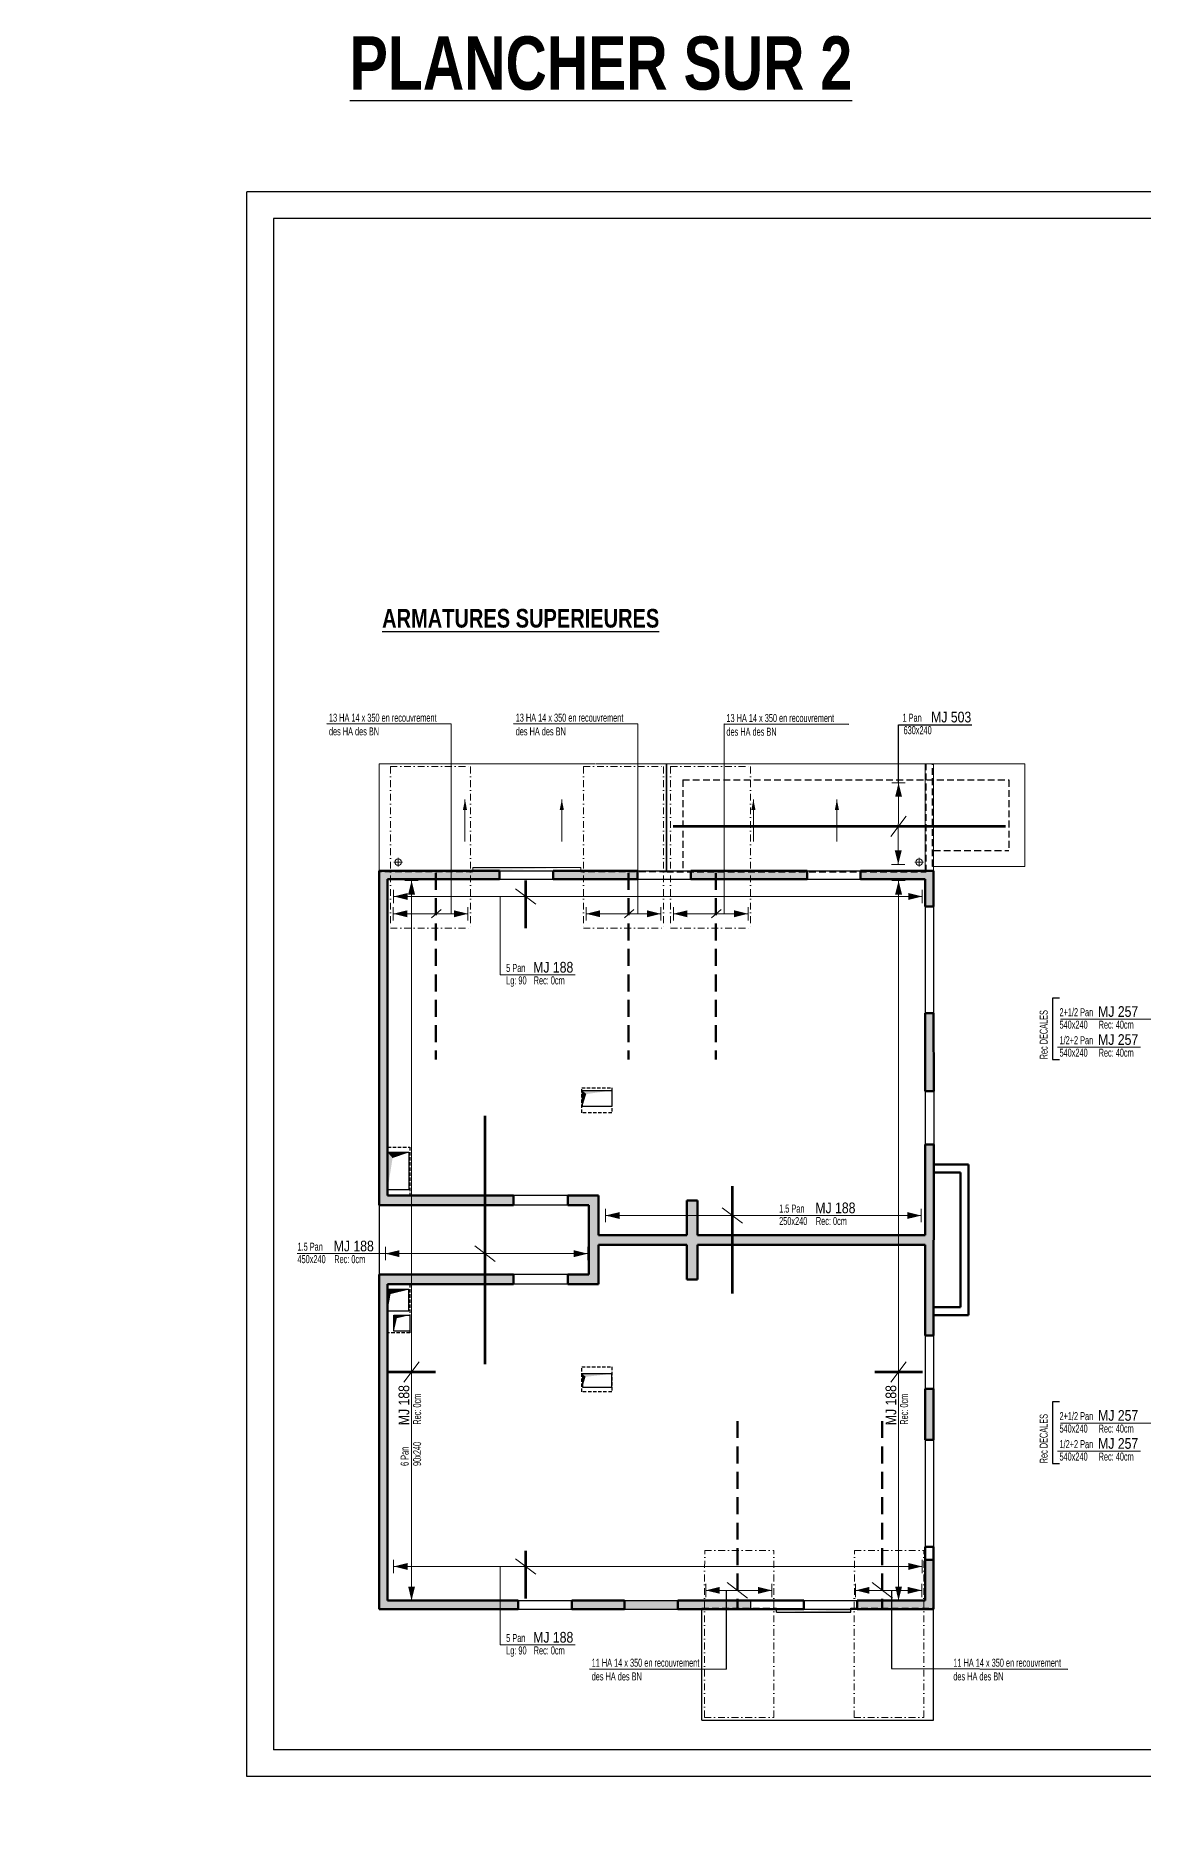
# Model space of a CAD drawing. Header units: millimetres. Extents: x 12045 to 47376, y -21493 to -16931.
# Drawn here: x 37565 to 39640, y -21493 to -18161 of the extents above; entities that cross this region are included whole.
import ezdxf

# ---------------------------------------------------------------- set-up
doc = ezdxf.new("R2010")
doc.units = ezdxf.units.MM
for name, pattern in [('CACHE', [9.525, 6.35, -3.175]), ('CACHEX2', [19.05, 12.7, -6.35]), ('TIRETPTX2', [50.8, 25.4, -12.7, 0, -12.7])]:
    doc.linetypes.add(name, pattern=pattern)
for name, color, linetype in [('01-Cad  2', 1, 'Continuous'), ('01_ARMA_INF', 50, 'Continuous'), ('01_cote_gen', 4, 'Continuous'), ('01_linteaux', 2, 'Continuous'), ('01_murs_sup', 2, 'CACHEX2'), ('01_resv', 32, 'Continuous'), ('01_texte', 230, 'Continuous'), ('AA_COTES', 2, 'Continuous')]:
    doc.layers.add(name, color=color, linetype=linetype)
for name, color, linetype, lineweight in [('01_murs_coup', 5, 'Continuous', 60), ('01_tram_axes', 2, 'TIRETPTX2', 9), ('_GAZELEC-RESERVATION 2', 6, 'Continuous', 18)]:
    doc.layers.add(name, color=color, linetype=linetype, lineweight=lineweight)
doc.styles.add('impact', font='impact.ttf')
doc.styles.add('PATIO', font='ARIALN.TTF')
doc.styles.add('STYLE2', font='ARIALN.TTF')
doc.dimstyles.new('JB50', dxfattribs={"dimscale": 0.1, "dimtxt": 150, "dimasz": 15, "dimexe": 0.1, "dimexo": 0.1, "dimgap": 0.09, "dimtad": 1, "dimdec": 1, "dimdsep": 46, "dimtxsty": 'STYLE2', "dimblk1": 'BOND_G', "dimblk2": 'BOND_D', "dimsah": 1, "dimcen": 1.5, "dimdle": 0.01, "dimse1": 1, "dimse2": 1, "dimclrd": 4, "dimclre": 2, "dimclrt": 6, "dimazin": 2, "dimtfac": 2.333333, "dimtdec": 1, "dimtix": 1, "dimtmove": 2, "dimatfit": 3, "dimldrblk": 'BOND_G', "dimfxl": 1, "dimtolj": 1, "dimtzin": 0, "dimarcsym": 0})

# ---------------------------------------------------------------- blocks, each defined once
blk = doc.blocks.new('BOND_G')
at = {"layer": 'AA_COTES', "color": 0}
for p, q in [((5, 0), (-5, 0)), ((1.8, 1.8), (-1.8, -1.8)), ((0, -5), (0, 15))]:
    blk.add_line(p, q, dxfattribs=at)
blk = doc.blocks.new('BOND_D')
at = {"layer": 'AA_COTES', "color": 0}
for p, q in [((5, 0), (-5, 0)), ((-1.8, -1.8), (1.8, 1.8)), ((0, 5), (0, -15))]:
    blk.add_line(p, q, dxfattribs=at)
blk = doc.blocks.new('*D2674')
at = {"layer": '01_cote_gen', "color": 4, "lineweight": -2, "ltscale": 0.1, "transparency": 16777216}
blk.add_line((39917.4, -19733.5), (39917.4, -19740.5), dxfattribs=at)
at = {"layer": 'Defpoints', "color": 0, "ltscale": 0.1, "transparency": 16777216}
for p in [(37564.7, -19742), (39858.3, -19732), (39917.4, -19742)]:
    blk.add_point(p, dxfattribs=at)
at = {"layer": '01_cote_gen', "color": 4, "lineweight": -2, "ltscale": 0.1, "transparency": 16777216, "xscale": 1.5, "yscale": 1.5, "zscale": 1.5}
for name, p, rotation in [('BOND_G', (39917.4, -19732), 90), ('BOND_D', (39917.4, -19742), 270)]:
    blk.add_blockref(name, p, dxfattribs=dict(at, rotation=rotation))
at = {"layer": '01_cote_gen', "color": 6, "ltscale": 0.1, "transparency": 16777216, "insert": (39909.7, -19757.4), "char_height": 15, "attachment_point": 5, "rotation": 90, "style": 'STYLE2'}
blk.add_mtext('\\A1;10', dxfattribs=at)
blk = doc.blocks.new('*D2677')
at = {"layer": '01_cote_gen', "color": 4, "lineweight": -2, "ltscale": 0.1, "transparency": 16777216}
blk.add_line((40499.6, -19733.5), (40499.6, -19740.5), dxfattribs=at)
at = {"layer": 'Defpoints', "color": 0, "ltscale": 0.1, "transparency": 16777216}
for p in [(38147, -19742), (40440.5, -19732), (40499.6, -19742)]:
    blk.add_point(p, dxfattribs=at)
at = {"layer": '01_cote_gen', "color": 4, "lineweight": -2, "ltscale": 0.1, "transparency": 16777216, "xscale": 1.5, "yscale": 1.5, "zscale": 1.5}
for name, p, rotation in [('BOND_G', (40499.6, -19732), 90), ('BOND_D', (40499.6, -19742), 270)]:
    blk.add_blockref(name, p, dxfattribs=dict(at, rotation=rotation))
at = {"layer": '01_cote_gen', "color": 6, "ltscale": 0.1, "transparency": 16777216, "insert": (40491.9, -19757.4), "char_height": 15, "attachment_point": 5, "rotation": 90, "style": 'STYLE2'}
blk.add_mtext('\\A1;10', dxfattribs=at)

msp = doc.modelspace()

# ---------------------------------------------------------------- hatches: boundary and pattern name
at = {"layer": '01_murs_sup', "ltscale": 0.1}
h = msp.add_hatch(dxfattribs=at)
h.set_pattern_fill('DASH', color=256, scale=2.5, angle=135)
h.set_pattern_definition([(135, (9509.162, 14226.0135), (-11.2253202, 9e-16), [7.9375, -7.9375])])
h.paths.add_polyline_path([(38434.23, -19725.99), (38208.23, -19725.99), (38208.23, -20352.99), (38460.23, -20352.99), (38460.23, -20334.99), (38224.23, -20334.99), (38224.23, -19741.99), (38434.23, -19741.99)])
h.paths.add_polyline_path([(38692.23, -19725.99), (38534.23, -19725.99), (38534.23, -19741.99), (38692.23, -19741.99)])
h.paths.add_polyline_path([(39010.23, -19725.99), (38792.23, -19725.99), (38792.23, -19741.99), (39010.23, -19741.99)])
h.paths.add_polyline_path([(39247.23, -19725.99), (39110.23, -19725.99), (39110.23, -19741.99), (39231.23, -19741.99), (39231.23, -19792.99), (39247.23, -19792.99)])
h.paths.add_polyline_path([(39247.23, -19992.99), (39231.23, -19992.99), (39231.73, -20139.03), (39247.73, -20139.03)])
h.paths.add_polyline_path([(39247.73, -20239.03), (39231.73, -20239.03), (39231.23, -20408.99), (38805.23, -20408.99), (38805.23, -20343.99), (38785.23, -20343.99), (38785.23, -20408.99), (38619.23, -20408.99), (38619.23, -20334.99), (38562.23, -20334.99), (38562.23, -20352.99), (38601.23, -20352.99), (38601.23, -20482.99), (38562.23, -20482.99), (38562.23, -20500.99), (38619.23, -20500.99), (38619.23, -20426.99), (38785.23, -20426.99), (38785.23, -20491.99), (38805.23, -20491.99), (38805.23, -20426.99), (39231.23, -20426.99), (39231.23, -20596.99), (39247.23, -20596.99)])
h.paths.add_polyline_path([(39247.23, -20696.99), (39231.23, -20696.99), (39231.23, -20792.99), (39247.23, -20792.99)])
h.paths.add_polyline_path([(39247.23, -21017.62), (39231.23, -21017.62), (39231.23, -21093.99), (39104.23, -21093.99), (39104.23, -21109.99), (39247.23, -21109.99)])
h.paths.add_polyline_path([(38904.23, -21093.99), (38569.23, -21093.99), (38569.23, -21109.99), (38904.23, -21109.99)])
h.paths.add_polyline_path([(38469.23, -21093.99), (38224.23, -21093.99), (38224.23, -20500.99), (38460.23, -20500.99), (38460.23, -20482.99), (38208.23, -20482.99), (38208.23, -21109.99), (38469.23, -21109.99)])
h.paths.add_polyline_path([(38206.23, -21148.99), (38190.23, -21148.99), (38190.23, -21148.99), (38206.23, -21148.99)])
h.paths.add_polyline_path([(38206.23, -21492.99), (38190.23, -21492.99), (38190.23, -21492.99), (38206.23, -21492.99)])

# ---------------------------------------------------------------- linework, layer by layer
at = {"layer": '01-Cad  2'}
for p, q in [((42160.7, -18453.64), (37960.7, -18453.64)), ((37960.7, -21423.64), (37960.7, -18453.64)), ((42110.7, -18503.64), (38010.7, -18503.64)), ((38010.7, -18503.64), (38010.7, -21373.64)), ((41110.7, -21373.64), (38010.7, -21373.64)), ((41110.7, -21423.64), (37960.7, -21423.64))]:
    msp.add_line(p, q, dxfattribs=at)
at = {"layer": '01_ARMA_INF', "linetype": 'CACHE', "lineweight": 0, "ltscale": 4, "const_width": 5, "flags": 128}
for points in [[(38759.21, -19642.91), (39382.51, -19642.91)], [(38482.88, -19744.38), (38482.88, -19834.38)], [(38406.88, -20184.97), (38407.02, -20651)], [(38870.36, -20317.13), (38870.49, -20519)], [(38224.23, -20665.67), (38314.23, -20665.67)], [(39136.68, -20665.67), (39226.68, -20665.67)], [(38482.88, -21000.19), (38482.88, -21090.19)]]:
    msp.add_lwpolyline(points, dxfattribs=at)
at = {"layer": '01_linteaux', "lineweight": 0}
for p, q in [((38208.23, -19525.99), (38208.23, -19725.99)), ((38208.23, -19525.99), (38613.23, -19525.99)), ((38614.23, -19525.99), (38747.23, -19525.99)), ((38746.23, -19525.99), (38746.23, -19727.99)), ((38747.23, -19525.99), (38747.23, -19727.99)), ((38747.23, -19525.99), (39418.23, -19525.99)), ((39231.23, -19725.99), (39231.23, -19525.99)), ((39247.23, -19725.99), (39247.23, -19525.99)), ((39418.23, -19525.99), (39418.23, -19717.99)), ((38236.08, -19709.99), (38252.39, -19709.99)), ((38244.23, -19701.84), (38244.23, -19718.15)), ((38384.23, -19719.99), (38384.23, -19727.99)), ((38384.23, -19719.99), (38586.23, -19719.99)), ((38586.23, -19719.99), (38586.23, -19727.99)), ((39212.08, -19709.99), (39228.39, -19709.99)), ((39220.23, -19701.84), (39220.23, -19718.15)), ((39247.23, -19717.99), (39418.23, -19717.99)), ((39247.23, -19717.99), (39247.23, -19725.99))]:
    msp.add_line(p, q, dxfattribs=at)
at = {"layer": '01_linteaux', "color": 230, "lineweight": 0}
for p, q in [((38369.29, -19592.49), (38369.29, -19671.35)), ((38550.69, -19592.49), (38550.69, -19671.35)), ((38909.67, -19592.49), (38909.67, -19671.35)), ((39066.11, -19592.49), (39066.11, -19671.35))]:
    msp.add_line(p, q, dxfattribs=at)
at = {"layer": '01_linteaux', "ltscale": 0.1}
for p, q in [((38434.23, -19725.99), (38534.23, -19725.99)), ((38692.23, -19725.99), (38792.23, -19725.99)), ((39010.23, -19725.99), (39110.23, -19725.99)), ((38434.23, -19741.99), (38534.23, -19741.99)), ((38692.23, -19741.99), (38792.23, -19741.99)), ((39010.23, -19741.99), (39110.23, -19741.99)), ((39231.23, -19792.99), (39231.23, -19992.99)), ((39247.23, -19792.99), (39247.23, -19992.99)), ((39231.73, -20139.03), (39231.73, -20239.03)), ((39247.73, -20139.03), (39247.73, -20239.03)), ((38208.23, -20352.99), (38208.23, -20482.99)), ((38562.23, -20334.99), (38460.23, -20334.99)), ((38562.23, -20352.99), (38460.23, -20352.99)), ((38562.23, -20482.99), (38460.23, -20482.99)), ((38562.23, -20500.99), (38460.23, -20500.99)), ((39231.23, -20596.99), (39231.23, -20696.99)), ((39247.23, -20596.99), (39247.23, -20696.99)), ((39231.23, -20792.99), (39231.23, -20992.99)), ((39247.23, -20792.99), (39247.23, -20992.99)), ((38469.23, -21093.99), (38569.23, -21093.99)), ((38469.23, -21109.99), (38569.23, -21109.99)), ((38668.23, -21093.99), (38768.23, -21093.99)), ((38668.23, -21109.99), (38768.23, -21109.99)), ((38812.87, -21317.98), (38813.23, -21107.99)), ((38953.23, -21115.99), (38953.23, -21107.99)), ((38953.23, -21115.99), (39092.23, -21115.99)), ((39004.23, -21093.99), (39104.23, -21093.99)), ((39004.23, -21109.99), (39104.23, -21109.99)), ((39092.23, -21115.99), (39092.23, -21107.99)), ((39246.87, -21317.98), (39247.23, -21109.99)), ((38812.87, -21317.98), (39246.87, -21317.98))]:
    msp.add_line(p, q, dxfattribs=at)
at = {"layer": '01_linteaux', "lineweight": 0}
for centre in [(38244.23, -19709.99), (39220.23, -19709.99)]:
    msp.add_circle(centre, 6, dxfattribs=at)
at = {"layer": '01_linteaux', "color": 230, "lineweight": 0}
for points in [[(38369.29, -19592.49), (38365.39, -19612.4), (38369.29, -19612.4)], [(38369.29, -19592.49), (38373.19, -19612.4), (38369.29, -19612.4)], [(38550.69, -19592.49), (38546.79, -19612.4), (38550.69, -19612.4)], [(38550.69, -19592.49), (38554.58, -19612.4), (38550.69, -19612.4)], [(38909.67, -19592.49), (38905.77, -19612.4), (38909.67, -19612.4)], [(38909.67, -19592.49), (38913.57, -19612.4), (38909.67, -19612.4)], [(39066.11, -19592.49), (39062.21, -19612.4), (39066.11, -19612.4)], [(39066.11, -19592.49), (39070.01, -19612.4), (39066.11, -19612.4)]]:
    msp.add_solid(points, dxfattribs=at)
at = {"layer": '01_linteaux', "ltscale": 0.1}
for points in [[(38384.23, -19725.99), (38384.23, -19719.99), (38586.23, -19719.99)], [(39092.23, -21109.99), (39092.23, -21115.99), (38953.23, -21115.99)]]:
    msp.add_solid(points, dxfattribs=at)
at = {"layer": '01_murs_coup'}
for p, q in [((38208.23, -19725.99), (38208.23, -20352.99)), ((38208.23, -19725.99), (38434.23, -19725.99)), ((38434.23, -19725.99), (38434.23, -19741.99)), ((38534.23, -19725.99), (38534.23, -19741.99)), ((38534.23, -19725.99), (38692.23, -19725.99)), ((38692.23, -19725.99), (38692.23, -19741.99)), ((38792.23, -19725.99), (38792.23, -19741.99)), ((38792.23, -19725.99), (39010.23, -19725.99)), ((39010.23, -19725.99), (39010.23, -19741.99)), ((39110.23, -19725.99), (39110.23, -19741.99)), ((39110.23, -19725.99), (39247.23, -19725.99)), ((39247.23, -19725.99), (39247.23, -19792.99)), ((38224.23, -19741.99), (38224.23, -20334.99)), ((38224.23, -19741.99), (38434.23, -19741.99)), ((38534.23, -19741.99), (38692.23, -19741.99)), ((38792.23, -19741.99), (39010.23, -19741.99)), ((39110.23, -19741.99), (39231.23, -19741.99)), ((39231.23, -19741.99), (39231.23, -19792.99)), ((39231.23, -19792.99), (39247.23, -19792.99)), ((39231.23, -19992.99), (39231.73, -20139.03)), ((39231.23, -19992.99), (39247.23, -19992.99)), ((39247.23, -19992.99), (39247.73, -20139.03)), ((39231.73, -20139.03), (39247.73, -20139.03)), ((39231.73, -20239.03), (39231.23, -20408.99)), ((39231.73, -20239.03), (39247.73, -20239.03)), ((39247.73, -20239.03), (39247.23, -20596.99)), ((39247.23, -20276.99), (39312.73, -20276.99)), ((39247.23, -20291.99), (39297.73, -20291.99)), ((39297.73, -20543.99), (39297.73, -20291.99)), ((39312.73, -20558.99), (39312.73, -20276.99)), ((38208.23, -20352.99), (38460.23, -20352.99)), ((38224.23, -20334.99), (38460.23, -20334.99)), ((38460.23, -20334.99), (38460.23, -20352.99)), ((38562.23, -20334.99), (38619.23, -20334.99)), ((38562.23, -20334.99), (38562.23, -20352.99)), ((38562.23, -20352.99), (38601.23, -20352.99)), ((38601.23, -20352.99), (38601.23, -20482.99)), ((38619.23, -20334.99), (38619.23, -20408.99)), ((38785.23, -20343.99), (38785.23, -20408.99)), ((38785.23, -20343.99), (38805.23, -20343.99)), ((38805.23, -20343.99), (38805.23, -20408.99)), ((38619.23, -20408.99), (38785.23, -20408.99)), ((38805.23, -20408.99), (39231.23, -20408.99)), ((38619.23, -20426.99), (38619.23, -20500.99)), ((38619.23, -20426.99), (38785.23, -20426.99)), ((38785.23, -20426.99), (38785.23, -20491.99)), ((38805.23, -20426.99), (38805.23, -20491.99)), ((38805.23, -20426.99), (39231.23, -20426.99)), ((39231.23, -20426.99), (39231.23, -20596.99)), ((38208.23, -20482.99), (38460.23, -20482.99)), ((38208.23, -21109.99), (38208.23, -20482.99)), ((38460.23, -20482.99), (38460.23, -20500.99)), ((38562.23, -20482.99), (38562.23, -20500.99)), ((38562.23, -20482.99), (38601.23, -20482.99)), ((38785.23, -20491.99), (38805.23, -20491.99)), ((38224.23, -20500.99), (38224.23, -21093.99)), ((38224.23, -20500.99), (38460.23, -20500.99)), ((38562.23, -20500.99), (38619.23, -20500.99)), ((39247.23, -20543.99), (39297.73, -20543.99)), ((39247.23, -20558.99), (39312.73, -20558.99)), ((39231.23, -20596.99), (39247.23, -20596.99)), ((39231.23, -20696.99), (39231.23, -20792.99)), ((39231.23, -20696.99), (39247.23, -20696.99)), ((39247.23, -20696.99), (39247.23, -20792.99)), ((39231.23, -20792.99), (39247.23, -20792.99)), ((39231.23, -20992.99), (39231.23, -21093.99)), ((39231.23, -20992.99), (39247.23, -20992.99)), ((39231.23, -21017.62), (39247.23, -21017.62)), ((39247.23, -20992.99), (39247.23, -21109.99)), ((38208.23, -21109.99), (38469.23, -21109.99)), ((38224.23, -21093.99), (38469.23, -21093.99)), ((38469.23, -21093.99), (38469.23, -21109.99)), ((38569.23, -21093.99), (38569.23, -21109.99)), ((38569.23, -21093.99), (38668.23, -21093.99)), ((38569.23, -21109.99), (38668.23, -21109.99)), ((38668.23, -21093.99), (38668.23, -21109.99)), ((38768.23, -21093.99), (38768.23, -21109.99)), ((38768.23, -21093.99), (39004.23, -21093.99)), ((38768.23, -21109.99), (39004.23, -21109.99)), ((39004.23, -21093.99), (39004.23, -21109.99)), ((39104.23, -21093.99), (39104.23, -21109.99)), ((39104.23, -21093.99), (39231.23, -21093.99)), ((39104.23, -21109.99), (39247.23, -21109.99))]:
    msp.add_line(p, q, dxfattribs=at)
at = {"layer": '01_murs_coup', "linetype": 'CACHE', "ltscale": 5}
for p, q in [((38314.41, -19729.93), (38314.41, -20079.93)), ((38675.9, -19729.93), (38675.9, -20079.93)), ((38839.17, -19729.93), (38839.17, -20079.93)), ((38879.76, -20757.53), (38879.76, -21107.53)), ((39151.11, -20757.53), (39151.11, -21107.53))]:
    msp.add_line(p, q, dxfattribs=at)
at = {"layer": '01_murs_sup'}
for p, q in [((39233.23, -19727.99), (39233.23, -19525.99)), ((39245.23, -19717.99), (39245.23, -19525.99)), ((38777.23, -19555.99), (39388.23, -19555.99)), ((38777.23, -19555.99), (38777.23, -19727.99)), ((39388.23, -19555.99), (39388.23, -19687.99)), ((39247.23, -19687.99), (39388.23, -19687.99)), ((38384.23, -19727.99), (38208.23, -19727.99)), ((38746.23, -19727.99), (38586.23, -19727.99)), ((38747.23, -19727.99), (39233.23, -19727.99)), ((38813.23, -21107.99), (38953.23, -21107.99)), ((39092.23, -21107.99), (39247.23, -21107.99))]:
    msp.add_line(p, q, dxfattribs=at)
at = {"layer": '01_murs_sup', "ltscale": 2}
for p, q in [((38208.23, -19725.99), (38208.23, -20352.99)), ((38208.23, -19725.99), (38434.23, -19725.99)), ((38434.23, -19725.99), (38434.23, -19741.99)), ((38534.23, -19725.99), (38534.23, -19741.99)), ((38534.23, -19725.99), (38692.23, -19725.99)), ((38692.23, -19725.99), (38692.23, -19741.99)), ((38792.23, -19725.99), (38792.23, -19741.99)), ((38792.23, -19725.99), (39010.23, -19725.99)), ((39010.23, -19725.99), (39010.23, -19741.99)), ((39110.23, -19725.99), (39110.23, -19741.99)), ((39110.23, -19725.99), (39247.23, -19725.99)), ((39247.23, -19725.99), (39247.23, -19792.99)), ((39247.23, -19725.99), (39247.23, -19792.99)), ((38224.23, -19741.99), (38224.23, -20334.99)), ((38224.23, -19741.99), (38434.23, -19741.99)), ((38534.23, -19741.99), (38692.23, -19741.99)), ((38792.23, -19741.99), (39010.23, -19741.99)), ((39110.23, -19741.99), (39231.23, -19741.99)), ((39231.23, -19741.99), (39231.23, -19792.99)), ((39231.23, -19792.99), (39247.23, -19792.99)), ((39231.23, -19992.99), (39231.73, -20139.03)), ((39231.23, -19992.99), (39247.23, -19992.99)), ((39247.23, -19992.99), (39247.73, -20139.03)), ((39231.73, -20139.03), (39247.73, -20139.03)), ((39231.73, -20239.03), (39231.23, -20408.99)), ((39231.73, -20239.03), (39247.73, -20239.03)), ((39247.73, -20239.03), (39247.23, -20596.99)), ((38208.23, -20352.99), (38460.23, -20352.99)), ((38224.23, -20334.99), (38460.23, -20334.99)), ((38460.23, -20334.99), (38460.23, -20352.99)), ((38562.23, -20334.99), (38619.23, -20334.99)), ((38562.23, -20334.99), (38562.23, -20352.99)), ((38562.23, -20352.99), (38601.23, -20352.99)), ((38601.23, -20352.99), (38601.23, -20482.99)), ((38619.23, -20334.99), (38619.23, -20408.99)), ((38785.23, -20343.99), (38785.23, -20408.99)), ((38785.23, -20343.99), (38805.23, -20343.99)), ((38805.23, -20343.99), (38805.23, -20408.99)), ((38619.23, -20408.99), (38785.23, -20408.99)), ((38805.23, -20408.99), (39231.23, -20408.99)), ((38619.23, -20426.99), (38619.23, -20500.99)), ((38619.23, -20426.99), (38785.23, -20426.99)), ((38785.23, -20426.99), (38785.23, -20491.99)), ((38805.23, -20426.99), (38805.23, -20491.99)), ((38805.23, -20426.99), (39231.23, -20426.99)), ((39231.23, -20426.99), (39231.23, -20596.99)), ((38208.23, -20482.99), (38460.23, -20482.99)), ((38208.23, -21109.99), (38208.23, -20482.99)), ((38460.23, -20482.99), (38460.23, -20500.99)), ((38562.23, -20482.99), (38562.23, -20500.99)), ((38562.23, -20482.99), (38601.23, -20482.99)), ((38785.23, -20491.99), (38805.23, -20491.99)), ((38224.23, -20500.99), (38224.23, -21093.99)), ((38224.23, -20500.99), (38460.23, -20500.99)), ((38562.23, -20500.99), (38619.23, -20500.99)), ((39231.23, -20596.99), (39247.23, -20596.99)), ((39231.23, -20696.99), (39231.23, -20792.99)), ((39231.23, -20696.99), (39247.23, -20696.99)), ((39247.23, -20696.99), (39247.23, -20792.99)), ((39231.23, -20792.99), (39247.23, -20792.99)), ((39231.23, -20992.99), (39231.23, -21093.99)), ((39231.23, -20992.99), (39247.23, -20992.99)), ((39231.23, -21017.62), (39247.23, -21017.62)), ((39247.23, -20992.99), (39247.23, -21109.99)), ((38208.23, -21109.99), (38469.23, -21109.99)), ((38224.23, -21093.99), (38469.23, -21093.99)), ((38469.23, -21093.99), (38469.23, -21109.99)), ((38569.23, -21093.99), (38569.23, -21109.99)), ((38569.23, -21093.99), (38904.23, -21093.99)), ((38569.23, -21109.99), (38904.23, -21109.99)), ((38904.23, -21093.99), (38904.23, -21109.99)), ((39104.23, -21093.99), (39104.23, -21109.99)), ((39104.23, -21093.99), (39231.23, -21093.99)), ((39104.23, -21109.99), (39247.23, -21109.99))]:
    msp.add_line(p, q, dxfattribs=at)
at = {"layer": '01_resv', "linetype": 'CACHE'}
for p, q in [((38588.21, -20132.96), (38644.25, -20132.96)), ((38588.21, -20179.98), (38588.22, -20132.96)), ((38644.25, -20132.96), (38644.25, -20179.98)), ((38644.25, -20179.98), (38588.21, -20179.98)), ((38224.56, -20243.96), (38266.21, -20243.96)), ((38266.21, -20243.96), (38266.21, -20335.03)), ((38266.21, -20500.95), (38266.21, -20591.98)), ((38266.21, -20591.98), (38224.56, -20591.98)), ((38588.21, -20702.97), (38588.21, -20655.96)), ((38588.21, -20655.97), (38644.26, -20655.97)), ((38644.26, -20655.97), (38644.26, -20702.97)), ((38644.26, -20702.97), (38588.21, -20702.97))]:
    msp.add_line(p, q, dxfattribs=at)
at = {"layer": '01_resv', "ltscale": 0.1}
for p, q in [((38589.25, -20167.97), (38589.25, -20137.97)), ((38589.25, -20137.97), (38644.25, -20137.97)), ((38589.25, -20167.97), (38589.25, -20137.97)), ((38644.25, -20137.97), (38644.25, -20167.97)), ((38644.25, -20167.97), (38589.25, -20167.97)), ((38224.2, -20323.97), (38224.2, -20253.87)), ((38224.2, -20253.87), (38264.2, -20253.87)), ((38264.2, -20253.87), (38264.2, -20323.97)), ((38264.2, -20323.97), (38224.2, -20323.97)), ((38644.26, -20669.03), (38589.26, -20669.03)), ((38589.26, -20669.03), (38589.26, -20694.03)), ((38644.26, -20694.03), (38644.26, -20669.03)), ((38589.26, -20694.03), (38644.26, -20694.03))]:
    msp.add_line(p, q, dxfattribs=at)
at = {"layer": '01_resv', "lineweight": 30}
for p, q in [((38264.23, -20511.01), (38224.23, -20511.01)), ((38224.23, -20511.01), (38224.23, -20551.01)), ((38264.23, -20511.01), (38224.23, -20511.01)), ((38264.23, -20551.01), (38264.23, -20511.01)), ((38224.23, -20551.01), (38264.23, -20551.01)), ((38236.21, -20588.97), (38236.21, -20558.97)), ((38236.21, -20558.97), (38266.21, -20558.97)), ((38266.21, -20558.97), (38266.21, -20588.97)), ((38266.21, -20588.97), (38236.21, -20588.97))]:
    msp.add_line(p, q, dxfattribs=at)
at = {"layer": '01_resv', "ltscale": 0.1}
for points in [[(38589.25, -20167.97), (38589.25, -20137.97), (38596.4, -20144.77)], [(38589.25, -20137.97), (38644.25, -20137.97), (38596.4, -20144.77)], [(38224.23, -20323.97), (38224.23, -20253.87), (38233.66, -20264.54)], [(38224.23, -20253.87), (38264.53, -20253.87), (38233.66, -20264.54)], [(38224.23, -20551.01), (38224.23, -20511.01), (38229.82, -20519.49)], [(38224.23, -20511.01), (38264.23, -20511.01), (38229.82, -20519.49)], [(38236.21, -20588.97), (38236.21, -20558.97), (38241.61, -20564.77)], [(38236.21, -20558.97), (38266.21, -20558.97), (38241.61, -20564.77)], [(38589.26, -20694.03), (38589.26, -20669.03), (38595.17, -20674.64)], [(38589.26, -20669.03), (38644.26, -20669.03), (38595.17, -20674.64)]]:
    msp.add_solid(points, dxfattribs=at)
at = {"layer": '01_texte', "ltscale": 5}
for p, q in [((38110.18, -19450.45), (38343.54, -19451.06)), ((38460.07, -19450.45), (38693.43, -19451.06)), ((38854.92, -19451.06), (39088.28, -19451.66)), ((39181.68, -19561.33), (39181.68, -19452.41)), ((39181.68, -19452.41), (39318.9, -19452.41)), ((39483.02, -19964.71), (39470.34, -19964.71)), ((39470.34, -19964.71), (39470.34, -20080.19)), ((39470.34, -20080.19), (39483.02, -20080.19)), ((39483.02, -20721.71), (39470.34, -20721.71)), ((39470.34, -20721.71), (39470.34, -20837.19)), ((39470.34, -20837.19), (39483.02, -20837.19)), ((38858.57, -21074.87), (38858.57, -21222.34)), ((39168.34, -21074.87), (39168.34, -21221.38)), ((38602.42, -21221.67), (38858.57, -21222.34)), ((39168.34, -21221.38), (39498.5, -21222.34))]:
    msp.add_line(p, q, dxfattribs=at)
at = {"layer": '01_texte', "linetype": 'Continuous', "lineweight": 0}
for p, q in [((38343.54, -19806.78), (38343.54, -19451.06)), ((38693.43, -19806.78), (38693.43, -19451.06)), ((38854.92, -19806.78), (38854.92, -19451.06)), ((39169.2, -19561.33), (39194.16, -19561.33)), ((39181.03, -19714.27), (39181.68, -19561.33)), ((39167.18, -19661.94), (39196.18, -19623.87)), ((39168.55, -19714.27), (39193.51, -19714.27)), ((38256.75, -19744.63), (38281.71, -19744.63)), ((38269.23, -21093.97), (38269.23, -19744.63)), ((38463.84, -19759.82), (38501.92, -19788.82)), ((39169.2, -19744.63), (39194.16, -19744.63)), ((39181.68, -21093.97), (39181.68, -19744.63)), ((38235.34, -19761.72), (38235.34, -19786.68)), ((39226.07, -19774.32), (38235.81, -19774.32)), ((38435.37, -19774.32), (38435.37, -19921.35)), ((39226.07, -19761.84), (39226.07, -19786.8)), ((38234.94, -19794.3), (38234.94, -19819.26)), ((38234.94, -19806.78), (38374.93, -19806.78)), ((38324.43, -19798.94), (38306.4, -19814.62)), ((38374.93, -19794.3), (38374.93, -19819.26)), ((38596.43, -19794.3), (38596.43, -19819.26)), ((38596.43, -19806.78), (38736.42, -19806.78)), ((38685.91, -19798.94), (38667.89, -19814.62)), ((38736.42, -19794.3), (38736.42, -19819.26)), ((38759.69, -19794.3), (38759.69, -19819.26)), ((38759.69, -19806.78), (38899.68, -19806.78)), ((38849.18, -19798.94), (38831.15, -19814.62)), ((38899.68, -19794.3), (38899.68, -19819.26)), ((38435.37, -19921.35), (38575.84, -19921.35)), ((39484.78, -20004.32), (39688.8, -20004.32)), ((39479.44, -20056.83), (39634.84, -20056.83)), ((38851.42, -20357.86), (38889.49, -20386.87)), ((38632.77, -20359.88), (38632.77, -20384.84)), ((38632.77, -20372.36), (39223.93, -20372.36)), ((39223.93, -20359.88), (39223.93, -20384.84)), ((38220.25, -20443.81), (38054.96, -20443.81)), ((38220.25, -20431.33), (38220.25, -20456.29)), ((38220.25, -20443.81), (38599.23, -20443.81)), ((38387.94, -20429.3), (38426.01, -20458.31)), ((38599.23, -20431.33), (38599.23, -20456.29)), ((38254.73, -20684.71), (38283.74, -20646.64)), ((39167.18, -20684.71), (39196.18, -20646.64)), ((39484.78, -20761.32), (39688.8, -20761.32)), ((39479.44, -20813.83), (39634.84, -20813.83)), ((38235.34, -21017.53), (38235.34, -21042.49)), ((38463.84, -21015.62), (38501.92, -21044.63)), ((39226.07, -21017.64), (39226.07, -21042.6)), ((39226.07, -21030.12), (38235.81, -21030.12)), ((38435.37, -21030.12), (38435.37, -21177.15)), ((38820.56, -21062.39), (38820.56, -21087.35)), ((38820.56, -21074.87), (38944.44, -21074.87)), ((38860.73, -21060.37), (38898.8, -21089.38)), ((38944.44, -21062.39), (38944.44, -21087.35)), ((39101.08, -21062.39), (39101.08, -21087.35)), ((39101.08, -21074.87), (39224.96, -21074.87)), ((39132.08, -21060.37), (39170.15, -21089.38)), ((39224.96, -21062.39), (39224.96, -21087.35)), ((38256.75, -21093.97), (38281.71, -21093.97)), ((39169.2, -21093.97), (39194.16, -21093.97)), ((38435.37, -21177.15), (38575.84, -21177.15))]:
    msp.add_line(p, q, dxfattribs=at)
for points in [[(39181.68, -19561.33), (39175.22, -19587.42), (39181.68, -19587.42)], [(39181.68, -19561.33), (39188.14, -19587.42), (39181.68, -19587.42)], [(39181.03, -19714.27), (39174.57, -19688.17), (39181.03, -19688.17)], [(39181.03, -19714.27), (39187.49, -19688.17), (39181.03, -19688.17)], [(38269.23, -19744.63), (38262.77, -19770.72), (38269.23, -19770.72)], [(38269.23, -19744.63), (38275.69, -19770.72), (38269.23, -19770.72)], [(39181.68, -19744.63), (39175.22, -19770.72), (39181.68, -19770.72)], [(39181.68, -19744.63), (39188.14, -19770.72), (39181.68, -19770.72)], [(38235.81, -19774.32), (38261.91, -19767.86), (38261.91, -19774.32)], [(38235.81, -19774.32), (38261.91, -19780.78), (38261.91, -19774.32)], [(39226.07, -19774.32), (39199.98, -19767.86), (39199.98, -19774.32)], [(39226.07, -19774.32), (39199.98, -19780.78), (39199.98, -19774.32)], [(38234.94, -19806.78), (38261.04, -19800.32), (38261.04, -19806.78)], [(38234.94, -19806.78), (38261.04, -19813.24), (38261.04, -19806.78)], [(38374.93, -19806.78), (38348.84, -19800.32), (38348.84, -19806.78)], [(38374.93, -19806.78), (38348.84, -19813.24), (38348.84, -19806.78)], [(38596.43, -19806.78), (38622.52, -19800.32), (38622.52, -19806.78)], [(38596.43, -19806.78), (38622.52, -19813.24), (38622.52, -19806.78)], [(38736.42, -19806.78), (38710.32, -19800.32), (38710.32, -19806.78)], [(38736.42, -19806.78), (38710.32, -19813.24), (38710.32, -19806.78)], [(38759.69, -19806.78), (38785.79, -19800.32), (38785.79, -19806.78)], [(38759.69, -19806.78), (38785.79, -19813.24), (38785.79, -19806.78)], [(38899.68, -19806.78), (38873.59, -19800.32), (38873.59, -19806.78)], [(38899.68, -19806.78), (38873.59, -19813.24), (38873.59, -19806.78)], [(38632.77, -20372.36), (38658.86, -20365.9), (38658.86, -20372.36)], [(38632.77, -20372.36), (38658.86, -20378.82), (38658.86, -20372.36)], [(39223.93, -20372.36), (39197.84, -20365.9), (39197.84, -20372.36)], [(39223.93, -20372.36), (39197.84, -20378.82), (39197.84, -20372.36)], [(38220.25, -20443.81), (38246.34, -20437.35), (38246.34, -20443.81)], [(38220.25, -20443.81), (38246.34, -20450.27), (38246.34, -20443.81)], [(38599.23, -20443.81), (38573.14, -20437.35), (38573.14, -20443.81)], [(38599.23, -20443.81), (38573.14, -20450.27), (38573.14, -20443.81)], [(38235.81, -21030.12), (38261.91, -21023.66), (38261.91, -21030.12)], [(39226.07, -21030.12), (39199.98, -21023.66), (39199.98, -21030.12)], [(38235.81, -21030.12), (38261.91, -21036.58), (38261.91, -21030.12)], [(39226.07, -21030.12), (39199.98, -21036.58), (39199.98, -21030.12)], [(38269.23, -21093.97), (38262.77, -21067.87), (38269.23, -21067.87)], [(38269.23, -21093.97), (38275.69, -21067.87), (38269.23, -21067.87)], [(38820.56, -21074.87), (38846.65, -21068.41), (38846.65, -21074.87)], [(38820.56, -21074.87), (38846.65, -21081.33), (38846.65, -21074.87)], [(38944.44, -21074.87), (38918.35, -21068.41), (38918.35, -21074.87)], [(38944.44, -21074.87), (38918.35, -21081.33), (38918.35, -21074.87)], [(39101.08, -21074.87), (39127.18, -21068.41), (39127.18, -21074.87)], [(39101.08, -21074.87), (39127.18, -21081.33), (39127.18, -21074.87)], [(39181.68, -21093.97), (39175.22, -21067.87), (39181.68, -21067.87)], [(39181.68, -21093.97), (39188.14, -21067.87), (39181.68, -21067.87)], [(39224.96, -21074.87), (39198.87, -21068.41), (39198.87, -21074.87)], [(39224.96, -21074.87), (39198.87, -21081.33), (39198.87, -21074.87)]]:
    msp.add_solid(points, dxfattribs=at)
at = {"layer": '01_tram_axes', "ltscale": 0.5}
for p, q in [((38229.76, -19530.99), (38229.76, -19833.99)), ((38229.76, -19530.99), (38379.76, -19530.99)), ((38379.76, -19530.99), (38379.76, -19833.99)), ((38591.24, -19530.99), (38591.24, -19833.99)), ((38591.24, -19530.99), (38742.33, -19530.99)), ((38741.24, -19530.99), (38741.24, -19833.99)), ((38754.51, -19530.99), (38754.51, -19833.99)), ((38754.51, -19530.99), (38905.6, -19530.99)), ((38904.51, -19530.99), (38904.51, -19833.99)), ((39247.23, -19717.99), (39245.23, -19717.99)), ((38229.76, -19833.99), (38379.76, -19833.99)), ((38591.24, -19833.99), (38741.24, -19833.99)), ((38754.51, -19833.99), (38904.51, -19833.99)), ((38817.88, -21312.98), (38818.42, -20999.99)), ((38818.42, -20999.99), (38948.23, -20999.99)), ((38948.23, -21312.98), (38948.23, -20999.99)), ((39098.4, -21312.98), (39098.94, -20999.99)), ((39098.94, -20999.99), (39228.76, -20999.99)), ((39228.76, -21312.98), (39228.76, -20999.99)), ((38817.88, -21312.98), (38948.23, -21312.98)), ((39098.4, -21312.98), (39228.76, -21312.98))]:
    msp.add_line(p, q, dxfattribs=at)
at = {"layer": '_GAZELEC-RESERVATION 2'}
msp.add_line((38264.2, -20253.87), (38264.2, -20323.97), dxfattribs=at)

# ---------------------------------------------------------------- texts
at = {"layer": '01_texte', "ltscale": 35, "style": 'impact'}
for s, height, p in [('%%UPLANCHER SUR 2', 100, (38153.26, -18262.27)), ('%%UARMATURES SUPERIEURES', 35, (38214.04, -19270.42))]:
    msp.add_text(s, height=height, dxfattribs=at).set_placement(p)
at = {"layer": '01_texte', "ltscale": 5, "style": 'PATIO', "width": 0.8}
for s, p in [('des HA des BN', (38114.41, -19472.44)), ('13 HA 14 x 350 en recouvrement', (38114.41, -19446.79)), ('des HA des BN', (38464.3, -19472.44)), ('13 HA 14 x 350 en recouvrement', (38464.3, -19446.79)), ('des HA des BN', (38859.15, -19473.05)), ('13 HA 14 x 350 en recouvrement', (38859.15, -19447.4)), ('1 Pan', (39189.04, -19446.87)), ('630x240', (39191.02, -19470.2)), ('5 Pan', (38446.48, -19915.81)), ('Lg: 90', (38446.48, -19939.15)), ('Rec: 0cm', (38498.07, -19939.15)), ('2+1/2 Pan', (39483.19, -19998.78)), ('540x240', (39483.19, -20022.11)), ('Rec: 40cm', (39556.52, -20022.11)), ('540x240', (39483.19, -20074.63)), ('1/2+2 Pan', (39483.19, -20051.3)), ('Rec: 40cm', (39556.52, -20074.63)), ('1.5 Pan', (38957.9, -20366.82)), ('250x240', (38957.9, -20390.16)), ('Rec: 0cm', (39026.73, -20390.16)), ('1.5 Pan', (38055.49, -20438.27)), ('450x240', (38055.49, -20461.6)), ('Rec: 0cm', (38124.32, -20461.6)), ('2+1/2 Pan', (39483.19, -20755.78)), ('540x240', (39483.19, -20779.11)), ('1/2+2 Pan', (39483.19, -20808.3)), ('Rec: 40cm', (39556.52, -20779.11)), ('540x240', (39483.19, -20831.63)), ('Rec: 40cm', (39556.52, -20831.63)), ('5 Pan', (38446.48, -21171.62)), ('Lg: 90', (38446.48, -21194.95)), ('Rec: 0cm', (38498.07, -21194.95)), ('11 HA 14 x 350 en recouvrement', (38606.65, -21218.01)), ('11 HA 14 x 350 en recouvrement', (39284.27, -21218.01)), ('des HA des BN', (38606.65, -21243.66)), ('des HA des BN', (39284.27, -21243.66))]:
    msp.add_text(s, height=15, dxfattribs=at).set_placement(p)
at = {"layer": '01_texte', "ltscale": 5, "style": 'PATIO'}
for s, p in [('MJ 503', (39242.67, -19448.08)), ('MJ 188', (38497.07, -19917.02)), ('MJ 257', (39555.53, -19999.99)), ('MJ 257', (39555.53, -20052.51)), ('MJ 188', (39025.73, -20368.03)), ('MJ 188', (38123.32, -20439.48)), ('MJ 257', (39555.53, -20756.99)), ('MJ 257', (39555.53, -20809.51)), ('MJ 188', (38497.07, -21172.82))]:
    msp.add_text(s, height=20, dxfattribs=at).set_placement(p)
at = {"layer": '01_texte', "ltscale": 5, "style": 'PATIO', "width": 0.8}
for s, p in [('Rec DECALES', (39461.06, -20079.68)), ('Rec: 0cm', (38287.04, -20764.29)), ('Rec: 0cm', (39199.48, -20764.29)), ('Rec DECALES', (39461.06, -20836.68)), ('6 Pan', (38263.7, -20841.68)), ('90x240', (38287.04, -20841.68))]:
    msp.add_text(s, height=15, rotation=90, dxfattribs=at).set_placement(p)
at = {"layer": '01_texte', "ltscale": 5, "style": 'PATIO'}
for p in [(38264.91, -20765.28), (39177.35, -20765.28)]:
    msp.add_text('MJ 188', height=20, rotation=90, dxfattribs=at).set_placement(p)

# ---------------------------------------------------------------- dimensions: what is measured, and where the dimension line sits
at = {"layer": '01_cote_gen', "ltscale": 0.1}
for base, p1, p2, picture, middle in [((39917.38, -19741.99), (39858.27, -19731.99), (37564.74, -19741.99), '*D2674', (39909.72, -19757.43)), ((40499.6, -19741.99), (40440.49, -19731.99), (38146.95, -19741.99), '*D2677', (40491.93, -19757.43))]:
    dim = msp.add_linear_dim(base=base, p1=p1, p2=p2, angle=90, dimstyle='JB50', dxfattribs=at)
    dim.commit()
    dim.dimension.update_dxf_attribs({"geometry": picture, "text_midpoint": middle, "dimtype": 160})

doc.saveas('drawing.dxf')
